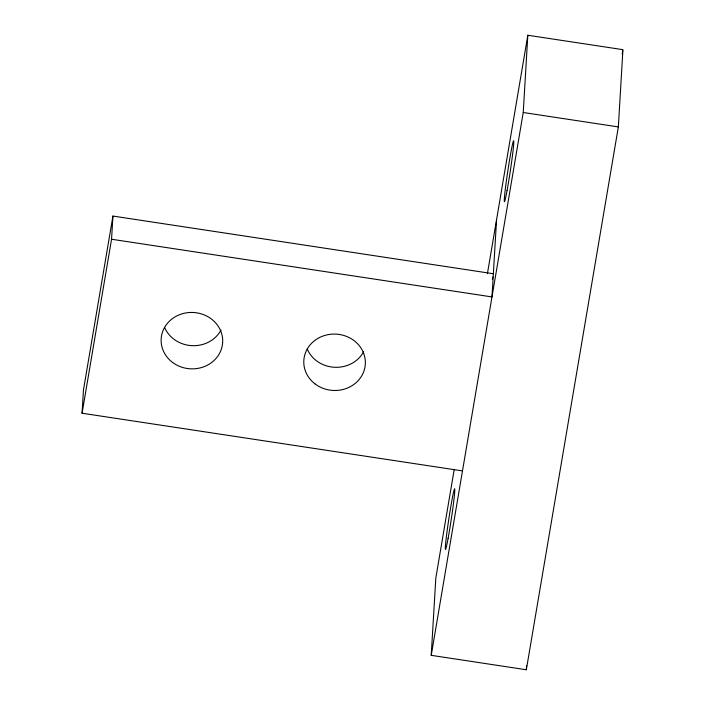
<?xml version="1.0" encoding="UTF-8"?>
<svg xmlns="http://www.w3.org/2000/svg" width="705" height="705" viewBox="0 0 705 705"><rect width="100%" height="100%" fill="white"/><g stroke="black" fill="none" stroke-linecap="round" stroke-linejoin="round"><path stroke-width="1.06" d="M462.48 470.905L82.071 413.227L83.446 390.05L112.941 216.065L493.35 273.751M82.071 413.227L111.557 239.242L112.941 216.065M487.411 273.707L527.825 35.25L622.929 49.667L618.347 126.926L526.327 669.75L431.222 655.333L435.813 578.074L454.196 469.592M496.567 219.669L491.975 296.928L111.557 239.242M431.222 655.333L523.242 112.5L527.825 35.25M526.327 669.75L526.582 665.397M492.434 279.154L492.804 276.994M622.198 54.012L622.744 50.76M523.242 112.5L618.347 126.926M363.648 351.716A30.808 28.209 3.4 0 1 334.672 367.287A30.808 28.209 3.4 0 1 307.239 349.028M220.991 330.09A30.808 28.209 3.4 0 1 192.016 345.661A30.808 28.209 3.4 0 1 164.582 327.402M507.089 190.447A30.808 1.234 -81.4 0 0 513.769 141.22A30.808 1.234 -81.4 0 0 506.199 182.251A30.808 1.234 -81.4 0 0 507.089 190.447M448.098 538.417A30.808 1.234 -81.4 0 0 454.778 489.182A30.808 1.234 -81.4 0 0 447.217 530.213A30.808 1.234 -81.4 0 0 448.098 538.417M172.619 362.458A30.808 28.209 3.4 0 0 222.348 345.265A30.808 28.209 3.4 0 0 180.788 314.236A30.808 28.209 3.4 0 0 172.619 362.458M315.267 384.084A30.808 28.209 3.4 0 0 365.005 366.9A30.808 28.209 3.4 0 0 323.445 335.871A30.808 28.209 3.4 0 0 315.267 384.084"/></g></svg>
